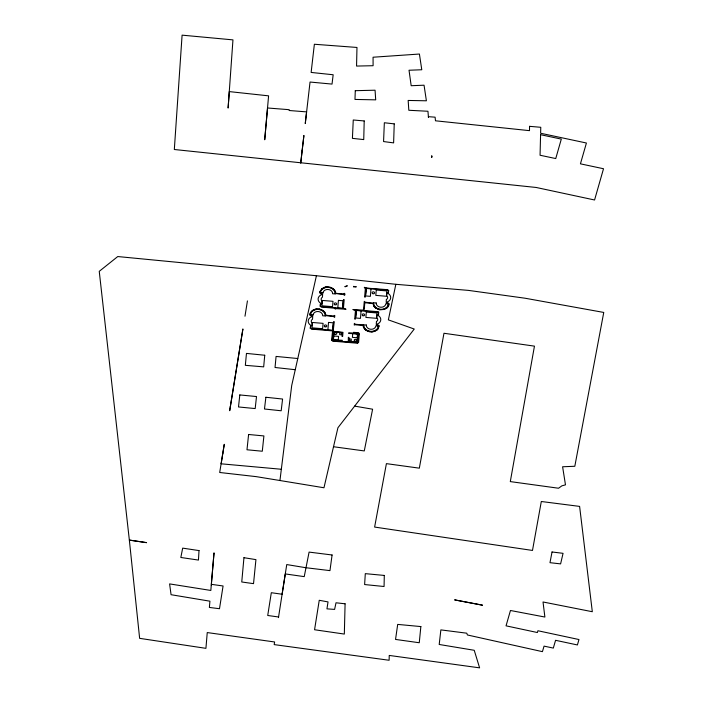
<?xml version="1.0" encoding="UTF-8"?>
<svg xmlns="http://www.w3.org/2000/svg" width="703" height="703" viewBox="0 0 703 703"><rect width="100%" height="100%" fill="white"/><g stroke="black" fill="none" stroke-linecap="round" stroke-linejoin="round"><path stroke-width="1.05" d="M331.614 340.226L332.686 341.157L357.37 343.205M311.772 315.445C312.308 316.763 310.664 316.42 311.121 315.515L309.882 315.304L309.997 313.881M331.614 340.12L332.589 330.832M344.004 294.135C343.925 292.132 345.735 294.179 344.54 295.383L343.389 294.469L335.217 293.485M354.91 324.628L354.259 325.102L354.356 323.371L355.498 324.285L363.196 324.927M364.822 302.58L364.216 309.364L363.179 310.471L377.731 311.684M377.212 325.41C376.377 324.109 378.548 324.338 377.854 325.278L379.145 325.612M387.125 303.327C386.316 301.991 388.478 302.378 387.766 303.239L389.005 303.45L388.9 304.865M395.842 284.302L388.364 319.874L414.243 329.039L337.932 427.74L323.969 487.768L279.943 480.518L291.719 385.455L316.42 275.725L395.842 284.302L468.47 290.392L525.071 298.221L603.754 312.44L574.817 466.274L562.602 466.766L565.476 484.85L561.873 485.843L558.551 488.234L510.299 481.599L534.456 346.14L443.971 333.266L419.331 468.163L386.404 463.637L374.62 527.065L532.487 550.44L541.31 501.503L579.606 506.397L592.313 611.724L543.024 601.979L544.887 617.041L510.457 610.494L506.046 625.837L537.391 632.533L537.909 630.74L578.964 639.537L577.409 644.95L555.572 640.301L553.314 648.087L544.06 646.127L542.426 651.655L467.407 634.967L466.774 633.192L440.869 629.888L439.199 644.475L474.226 650.284L479.613 667.85L389.234 655.433L389.119 660.266L274.188 644.607L274.618 641.971L207.244 632.568L205.926 648.342L139.633 638.342L129.352 540.089L99.246 271.34L117.761 256.551L316.42 275.725M319.786 292.457L320.023 291.429M379.102 326.289L377.915 329.039M244.987 316.227L247.43 300.902M309.997 313.872L310.454 312.677M388.891 304.882L388.434 306.077M320.032 291.42L321.93 288.731M310.462 312.668L311.201 311.578M388.434 306.086L387.687 307.176M377.915 329.048L376.957 330.023M387.678 307.185L387.045 307.835M311.851 310.911L312.396 310.48M387.037 307.844L386.492 308.274M321.948 288.722L324.25 287.413M376.949 330.032L376.386 330.454M312.404 310.471L313.002 310.085M386.483 308.283L384.066 309.461M376.377 330.454L374.637 331.341M365.85 288.081L364.382 287.29L364.382 287.817A1.283 1.037 4.5 0 1 365.323 288.915L364.629 297.044L365.27 297.097L366.351 288.45L387.59 290.154C389.778 290.761 386.975 296.183 388.821 290.559M355.938 310.12L355.437 310.058L355.99 310.093M365.885 288.063L387.986 289.706M313.889 309.628L316.069 309.004M324.268 287.404L325.726 287M374.629 331.35L372.652 331.825M384.058 309.469L379.682 309.742M325.744 287L326.5 286.894M316.086 308.995L319.47 309.056M372.634 331.834L371.342 331.913M326.517 286.894L330.146 287.193L333.117 288.608M357.467 343.213L358.609 342.44L359.33 333.486L358.504 332.756L354.224 332.378C351.579 331.605 356.017 334.918 358.592 333.38L348.732 332.8L348.67 333.468L357.739 333.837L357.054 341.886L348.653 341.192L348.978 337.378L348.345 337.326L348.293 341.676L357.563 342.37L358.697 333.916L357.669 342.66L332.756 340.647L332.255 340.217L332.967 331.781L332.66 340.305L341.913 341.148L342.308 340.278L333.24 339.909L333.925 331.86L342.326 332.554L342.001 336.368L342.642 336.421L342.985 332.352L333.169 331.271L334.259 321.702L333.617 321.649L332.545 330.296L311.297 328.6C309.223 327.756 311.798 322.686 310.085 328.266M371.325 331.913L369.251 331.684M332.299 330.858L311.253 329.109M320.05 293.388L321.034 293.467C320.401 294.302 322.457 294.759 321.675 293.344M321.166 307.07L335.718 308.274L334.936 308.828L335.559 309.03A1.283 1.037 4.5 0 1 336.667 308.661L346.017 309.25L344.698 308.635A1.283 1.037 4.5 0 1 343.503 307.492L344.171 299.663L343.53 299.61L342.396 308.274L321.209 306.552C318.389 304.812 322.457 301.209 320.032 306.323M377.704 325.788L378.495 325.849A7.408 5.976 4.5 0 1 371.061 331.385A7.408 5.976 4.5 0 1 363.706 325.384L363.697 325.384M355.516 324.804L363.056 325.436L363.389 327.062M281.358 469.261L221.12 463.813L219.696 472.486L256.244 476.643L279.943 480.518M297.782 358.521L276.077 356.43L275.04 367.493L295.19 369.699M365.323 302.756L372.977 303.547M377.748 311.684L378.671 312.123M377.669 325.779L377.221 325.454M363.214 324.927L363.679 325.287M333.503 446.739L364.277 450.931L372.608 409.208L354.664 406.123M379.664 309.742L378.908 309.584M319.487 309.056L321.456 309.663M369.233 331.684L366.834 330.805M378.891 309.584L375.499 307.949M343.723 294.012L335.832 293.318L335.507 291.692M321.473 309.663L323.398 310.805M366.386 330.551L365.78 330.138M333.125 288.617L334.496 289.926M365.762 330.129L364.4 328.819M375.481 307.94L374.462 306.965M323.406 310.805L324.435 311.789M374.453 306.956L374.031 306.411M324.443 311.798L324.856 312.334M364.391 328.811L363.389 327.071M334.646 290.119L335.498 291.683M373.583 303.213L365.349 302.228L364.268 301.332L363.6 309.162A1.283 1.037 4.5 0 1 362.221 310.093L352.871 309.496L354.189 310.111A1.283 1.037 4.5 0 1 355.393 311.253L354.716 319.092L355.358 319.144L356.439 310.489L377.678 312.194C380.156 313.274 376.966 318.09 378.759 312.237M325.322 315.585L333.477 316.508L334.628 317.422L334.786 315.506L334.153 315.454L334.092 316.174L325.911 315.208M374.022 306.403L372.977 303.555M324.865 312.352L325.911 315.19M321.675 293.327L320.392 292.896A7.408 5.976 4.5 0 1 327.826 287.36A7.408 5.976 4.5 0 1 335.19 293.371M387.125 303.371L388.408 303.81A7.408 5.976 4.5 0 1 380.973 309.346A7.408 5.976 4.5 0 1 373.618 303.344L373.601 303.248M311.772 315.41L310.48 314.944A7.408 5.976 4.5 0 1 317.914 309.408A7.408 5.976 4.5 0 1 325.278 315.41L325.296 315.524M529.544 126.329L529.491 130.653L435.482 120.793L435.095 117.181L428.399 116.672L428.461 117.383L427.942 111.259L408.821 110.274L408.162 100.45L426.396 100.793L424.05 85.204L411.176 85.713L409.023 70.238L421.782 69.755L419.41 54.034L373.065 57.224L373.1 65.713L356.562 66.064L356.975 47.453L314.373 44.254L311.13 72.435L333.169 74.755L332.027 84.088L310.041 82.04L305.269 123.57L306.587 111.882L289.135 110.503L289.214 109.686L267.527 107.99L264.715 139.765L268.59 95.845L229.283 91.601L228.106 108.06L232.957 39.878L182.095 35.15L174.326 149.502L536.204 187.473L594.571 199.986L603.517 168.738L580.432 163.834L586.416 143.008L540.616 133.254L540.774 127.287L529.544 126.329M384.295 575.432L384.066 586.504L364.62 584.553L365.296 573.648L384.295 575.432M356.122 286.85L353.504 286.894L353.547 286.376L356.131 286.798M345.094 603.798L344.329 634.071L314.566 629.747L319.241 600.292L328.029 601.909L326.948 608.851L334.61 609.404L336.008 602.779L345.094 603.798M364.207 120.942L363.741 139.589L352.414 138.35L353.257 119.993L364.207 120.942M540.581 134.695L540.062 155.249L555.748 158.562L561.31 139.097L540.581 134.695M394.234 123.869L393.618 142.885L383.566 141.558L384.348 122.753L394.234 123.869M355.279 90.687L354.98 99.431L375.701 99.852L375.059 90.204L355.279 90.687M199.019 550.59L198.448 560.071L180.829 557.479L182.683 548.129L199.019 550.59M211.26 585.23L210.838 590.45L169.599 583.903L171.066 594.703L209.925 601.188L209.38 607.436L219.494 608.719L223.079 585.986L211.357 584.334L214.028 552.866L211.26 585.23M312.185 323.134L311.947 325.902A6.239 5.026 4.5 0 1 308.204 320.832A6.239 5.026 4.5 0 1 312.738 316.455L312.519 319.224A3.19 2.575 4.5 0 0 312.194 323.125M312.457 322.484L312 327.835L322.633 328.714L323.09 323.362L312.457 322.484M322.097 301.095L321.86 303.863A6.239 5.026 4.5 0 1 318.116 298.793A6.239 5.026 4.5 0 1 322.651 294.416L322.431 297.184A3.19 2.575 4.5 0 0 322.106 301.086M322.369 300.445L321.912 305.796L332.545 306.675L333.002 301.323L322.369 300.445M328.521 322.413L327.862 330.12L332.651 330.524L333.31 322.809L328.521 322.413M333.784 335.99L333.459 339.839L338.24 340.234L338.574 336.386L333.784 335.99M338.433 300.374L337.774 308.081L342.563 308.476L343.222 300.77L338.433 300.374M339.848 332.739L339.681 334.663L341.386 334.804L341.553 332.879L339.848 332.739M347.168 285.849L346.605 286.323A1.283 1.037 4.5 0 0 345.419 286.771L344.786 286.622L347.168 285.849M349.593 338.943L349.435 340.867L351.131 341.008L351.298 339.083L349.593 338.943M352.739 333.503L352.405 337.361L357.194 337.756L357.519 333.899L352.739 333.503M356.324 310.269L355.674 317.984L360.454 318.38L361.114 310.664L356.324 310.269M366.237 288.23L365.586 295.937L370.367 296.341L371.026 288.625L366.237 288.23M366.342 312.07L365.885 317.431L376.518 318.31L376.975 312.958L366.342 312.07M376.263 290.031L375.797 295.383L386.43 296.271L386.887 290.919L376.263 290.031M376.457 321.57L376.246 324.338A6.239 5.026 4.5 0 0 380.771 319.962A6.239 5.026 4.5 0 0 377.045 314.9L376.79 317.659A3.19 2.575 4.5 0 1 376.457 321.561M386.369 299.522L386.158 302.29A6.239 5.026 4.5 0 0 390.683 297.914A6.239 5.026 4.5 0 0 386.958 292.852L386.703 295.62A3.19 2.575 4.5 0 1 386.369 299.522M243.95 557.699L241.753 581.987L253.528 583.648L255.936 559.623L243.95 557.699M264.741 355.243L263.678 366.869L245.338 365.323L246.463 353.407L264.741 355.243M420.86 626.575L419.26 642.744L395.543 639.431L397.696 624.405L420.86 626.575M248.598 434.489L246.981 449.779L262.289 451.229L263.906 435.939L248.598 434.489M239.811 394.937L238.502 406.958L255.189 408.566L256.507 396.545L239.811 394.937M302.167 150.31L300.726 163.14L303.907 135.451L302.167 150.31M265.883 397.265L264.469 408.997L281.174 410.78L282.588 399.04L265.883 397.265M332.088 554.983L329.962 570.625L305.717 567.699L286.754 564.562L282.088 594.237L271.314 592.708L267.72 615.485L278.555 616.979L278.467 617.621L285.277 573.929L304.232 576.627L309.092 552.101L332.088 554.983M230.32 406.712L229.696 410.71L242.913 328.942L230.32 406.712M222.772 453.426L221.12 463.813L224.275 444.296L222.772 453.426M552.031 551.978L549.983 562.681L560.607 563.885L563.059 553.331L552.031 551.978M343.196 308.45L343.205 308.45M323.011 292.94L320.085 292.703A7.733 6.23 4.5 0 1 328.327 287.132A7.733 6.23 4.5 0 1 335.498 293.986L332.581 293.74A4.798 3.867 4.5 0 0 328.125 289.487A4.798 3.867 4.5 0 0 323.011 292.94M376.228 302.975L373.302 302.729A7.733 6.23 4.5 0 0 380.481 309.584A7.733 6.23 4.5 0 0 388.715 304.012L385.798 303.766A4.798 3.867 4.5 0 1 380.683 307.229A4.798 3.867 4.5 0 1 376.228 302.975M313.099 314.988L310.172 314.742A7.733 6.23 4.5 0 1 318.415 309.171A7.733 6.23 4.5 0 1 325.586 316.025L322.668 315.779A4.798 3.867 4.5 0 0 318.213 311.526A4.798 3.867 4.5 0 0 313.099 314.988M366.316 325.014L363.389 324.768A7.733 6.23 4.5 0 0 370.569 331.623A7.733 6.23 4.5 0 0 378.803 326.051L375.877 325.805A4.798 3.867 4.5 0 1 370.771 329.268A4.798 3.867 4.5 0 1 366.316 325.014M145.644 542.496L129.352 540.089L146.584 542.654L145.644 542.496M482.407 605.16L454.762 599.905L482.407 605.16M431.774 156.804L431.739 155.75L431.783 157.375L431.774 156.804M372.66 293.617A1.23 0.993 4.5 0 0 374.567 292.914A1.23 0.993 4.5 0 0 372.81 291.903A1.23 0.993 4.5 0 0 372.66 293.617M362.748 315.656A1.23 0.993 4.5 0 0 364.655 314.953A1.23 0.993 4.5 0 0 362.897 313.951A1.23 0.993 4.5 0 0 362.748 315.656M334.777 304.707A1.23 0.993 4.5 0 0 336.684 304.004A1.23 0.993 4.5 0 0 334.918 302.993A1.23 0.993 4.5 0 0 334.777 304.707M324.856 326.746A1.23 0.993 4.5 0 0 326.763 326.043A1.23 0.993 4.5 0 0 325.006 325.032A1.23 0.993 4.5 0 0 324.856 326.746M334.953 334.233A1.178 0.949 4.5 0 0 336.781 333.556A1.178 0.949 4.5 0 0 335.094 332.598A1.178 0.949 4.5 0 0 334.953 334.233M354.716 341.052A1.178 0.949 4.5 0 0 356.544 340.375A1.178 0.949 4.5 0 0 354.857 339.417A1.178 0.949 4.5 0 0 354.716 341.052"/></g></svg>
